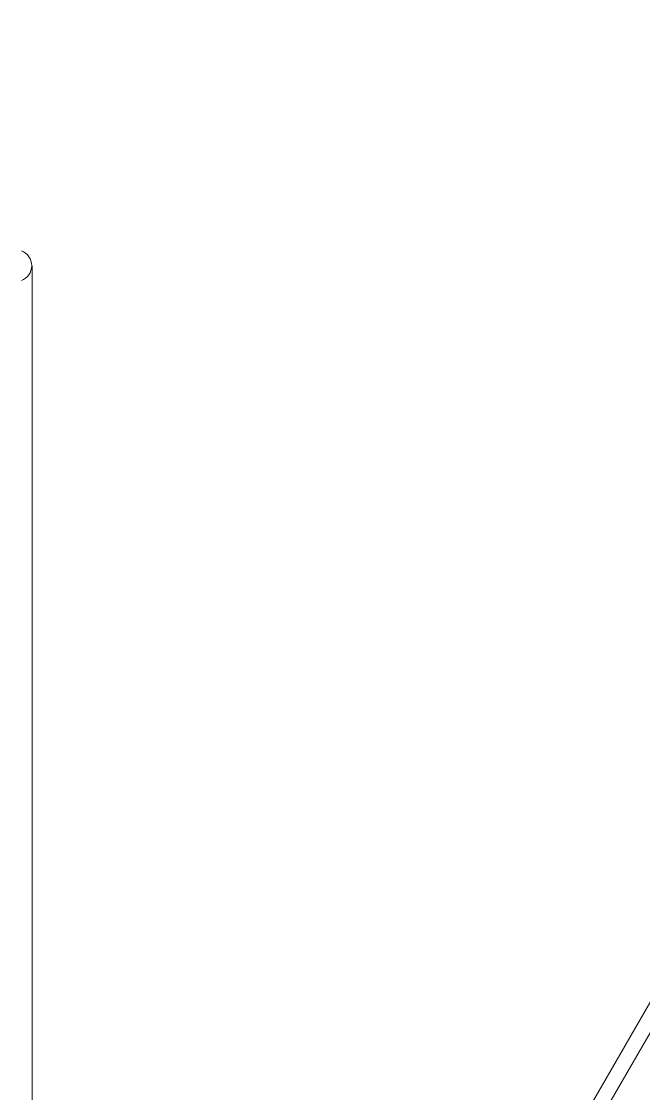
# Model space of a CAD drawing. Extents: x -976302 to -776254, y 5665 to 231437.
# Drawn here: x -788441.8 to -788183.2, y 80695.3 to 81140.9 of the extents above; entities that cross this region are included whole.
import ezdxf

# ---------------------------------------------------------------- set-up
doc = ezdxf.new("R2010")
doc.units = 0
doc.header["$LTSCALE"] = 1000
doc.header["$MEASUREMENT"] = 0

msp = doc.modelspace()

# ---------------------------------------------------------------- linework, layer by layer
at = {"linetype": 'Continuous', "lineweight": 15}
for p, q in [((-787468.88, 81965.77), (-788423.74, 80311.9)), ((-787468.88, 81965.77), (-788423.74, 80311.9)), ((-787463.35, 81962.58), (-788418.22, 80308.71)), ((-787463.35, 81962.58), (-788418.22, 80308.71)), ((-788437.36, 79850.72), (-788437.36, 81039.41)), ((-788437.36, 79850.72), (-788437.36, 81039.41))]:
    msp.add_line(p, q, dxfattribs=at)
msp.add_arc((-788444.12, 81039.41), 6.59, 290.7834, 69.2166, dxfattribs=at)
msp.add_arc((-788444.12, 81039.41), 6.59, 290.7834, 69.2166, dxfattribs=at)

doc.saveas('drawing.dxf')
